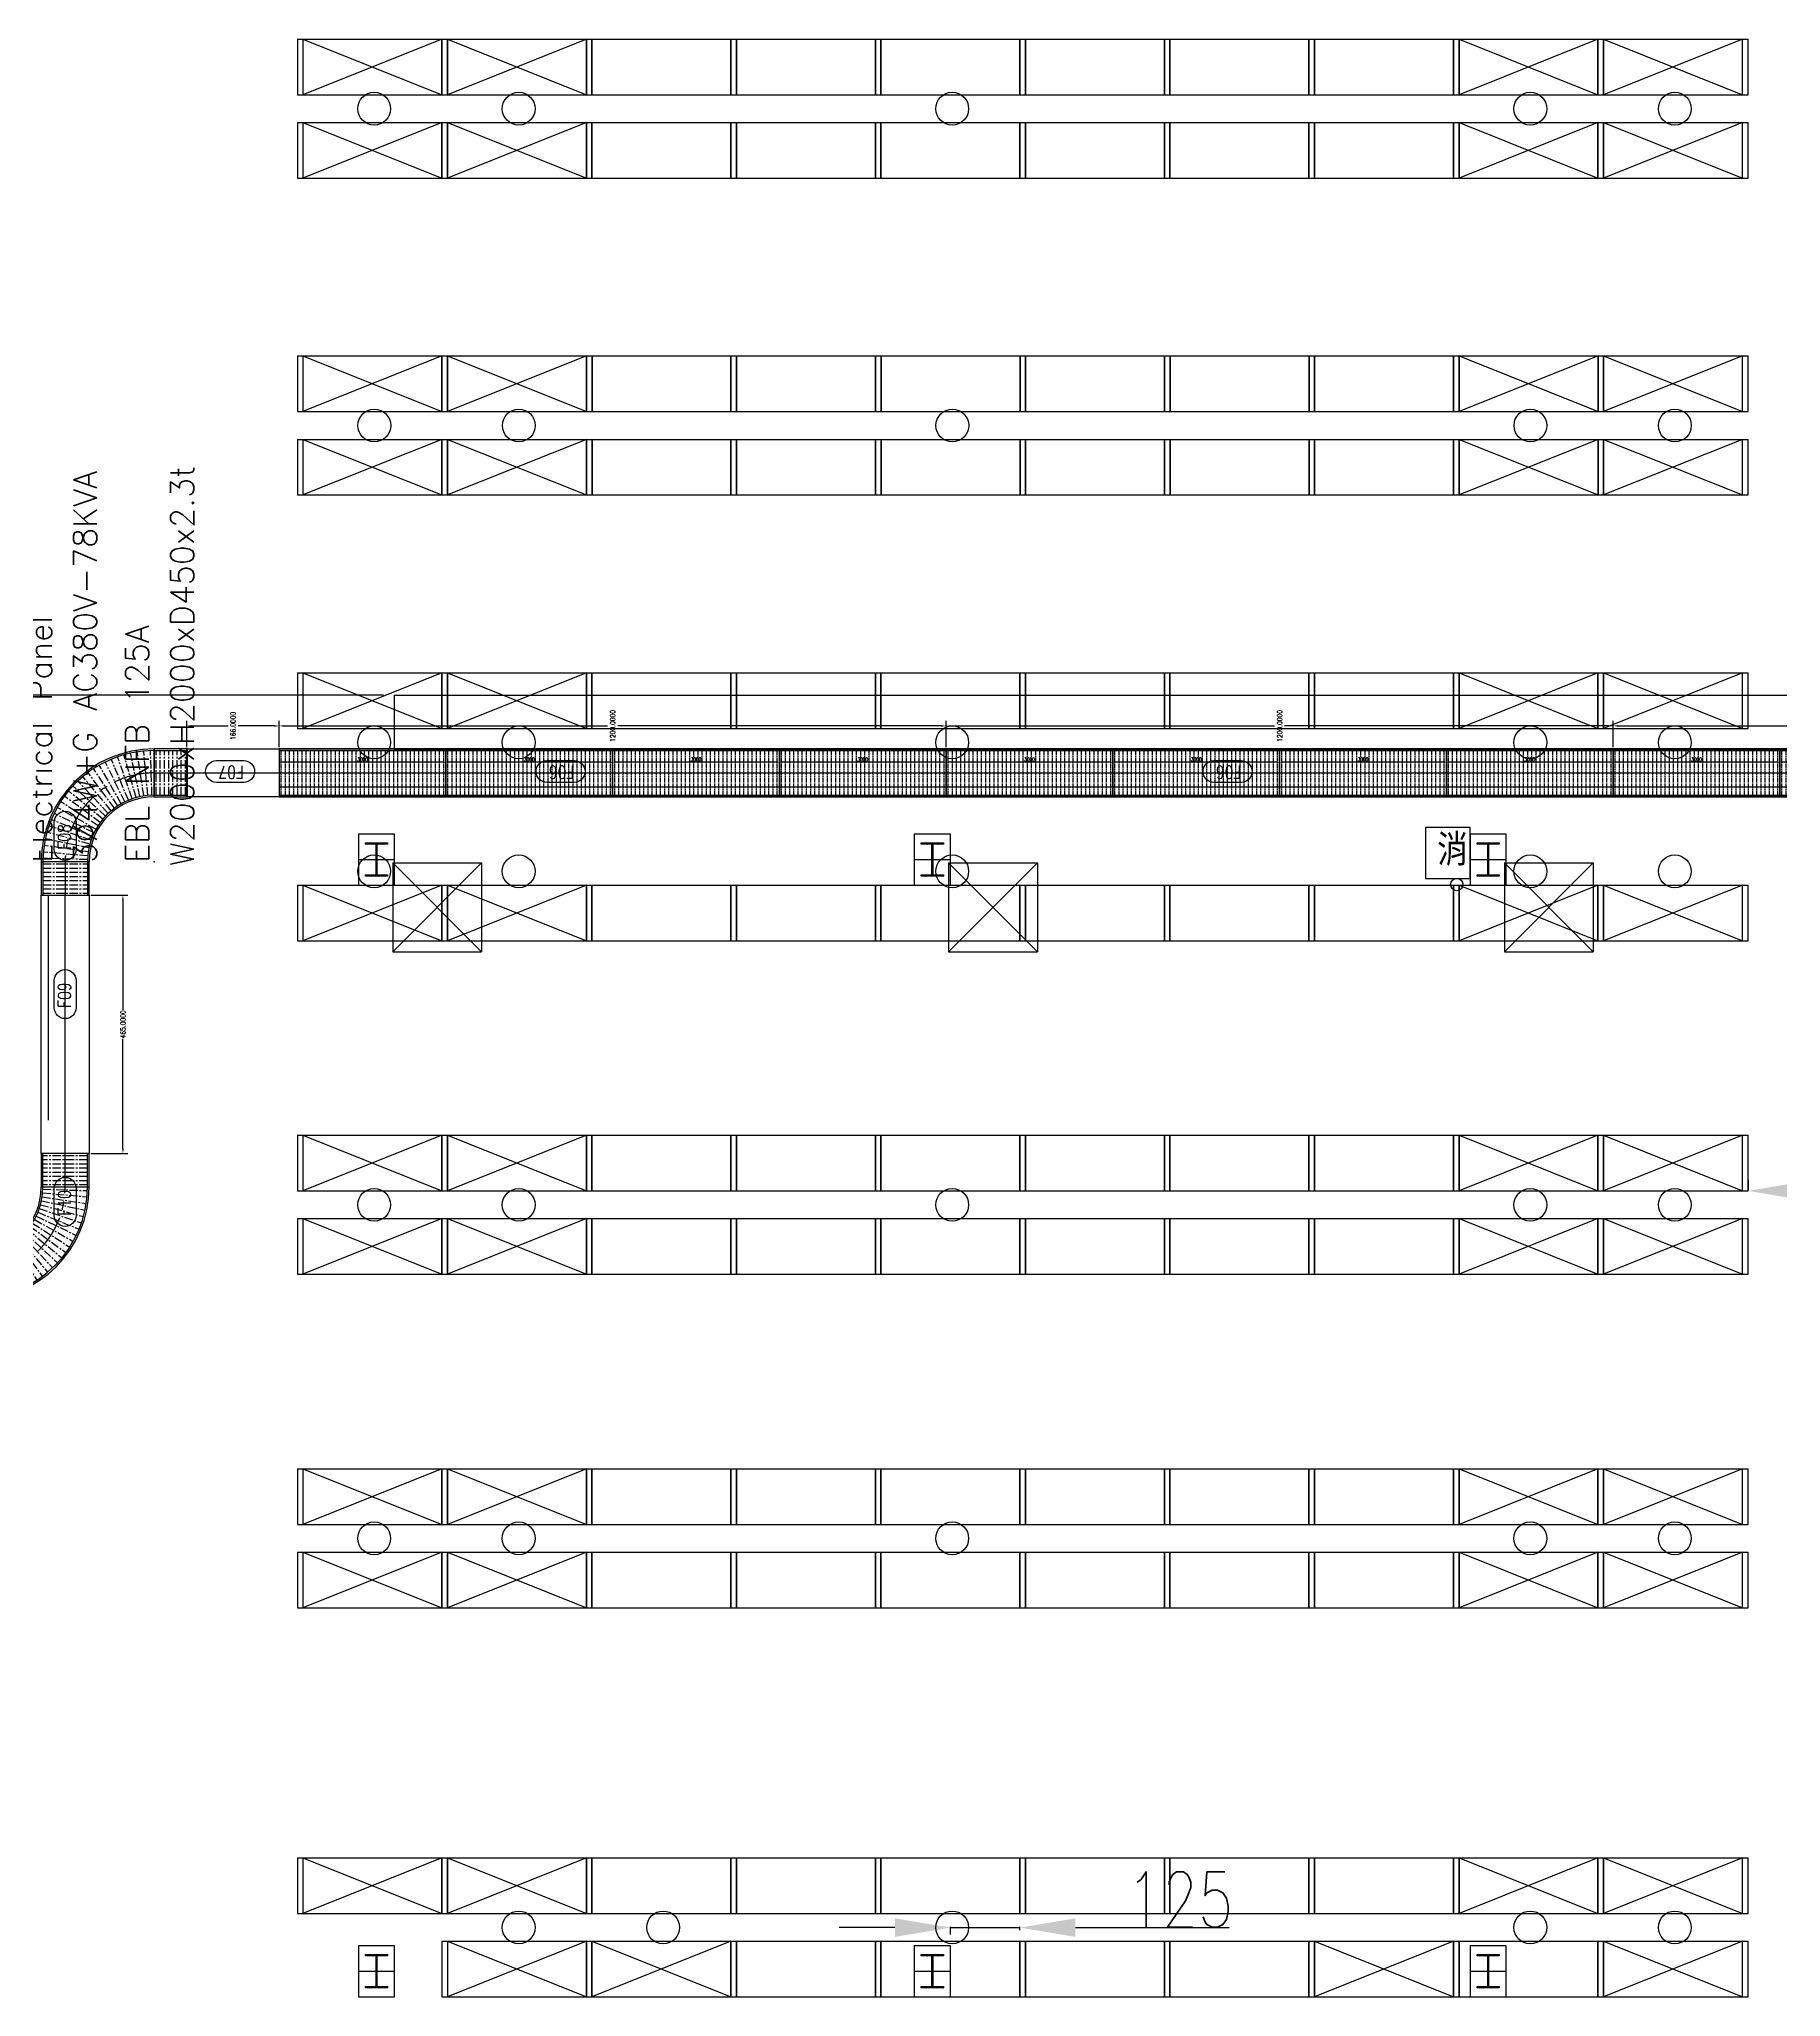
# Model space of a CAD drawing. Extents: x -40736 to 367926, y -65544 to 37405.
# Drawn here: x 348784 to 351918, y -45722 to -42200 of the extents above; entities that cross this region are included whole.
import ezdxf
from ezdxf.enums import TextEntityAlignment as Align

# ---------------------------------------------------------------- set-up
doc = ezdxf.new("R2010")
doc.units = 0
doc.header["$LTSCALE"] = 600
doc.header["$MEASUREMENT"] = 0
doc.linetypes.add('CENTER', pattern=[2, 1.25, -0.25, 0.25, -0.25])
doc.layers.get('0').update_dxf_attribs({"linetype": 'CONTINUOUS'})
doc.layers.get('DEFPOINTS').update_dxf_attribs({"linetype": 'CONTINUOUS'})
for name, color, linetype in [('0-CV-DIM', 3, 'CONTINUOUS'), ('0-DC_Line', 142, 'CONTINUOUS'), ('0-機台細部', 7, 'CONTINUOUS'), ('0-機號', 4, 'CONTINUOUS'), ('0-滾筒細部', 3, 'CONTINUOUS'), ('0-電控', 4, 'CONTINUOUS'), ('1', 1, 'CONTINUOUS'), ('C6', 6, 'CONTINUOUS'), ('F5', 3, 'CONTINUOUS'), ('底圖', 253, 'CONTINUOUS'), ('消防箱', 121, 'CONTINUOUS'), ('線槽', 6, 'CONTINUOUS'), ('重型货架', 5, 'CONTINUOUS')]:
    doc.layers.add(name, color=color, linetype=linetype)
doc.styles.add('asd', font='KAIU.TTF', dxfattribs={"width": 0.8})
doc.styles.add('CHINESET', font='ISOCP.SHX', dxfattribs={"width": 0.7, "bigfont": 'CHINESET.SHX'})
doc.styles.get("Standard").update_dxf_attribs({"font": 'txt.shx', "width": 0.75, "bigfont": 'chineset.shx'})
doc.dimstyles.new('a', dxfattribs={"dimtxt": 100, "dimasz": 100, "dimexe": 1.25, "dimexo": 20, "dimtad": 1, "dimdec": 0, "dimdsep": 46, "dimtxsty": 'Standard', "dimcen": 2.5, "dimclrd": 3, "dimclre": 3, "dimclrt": 1, "dimadec": 0, "dimazin": 0, "dimtfac": 1, "dimtdec": 0, "dimtmove": 0, "dimatfit": 3, "dimfxl": 0, "dimarcsym": 0})
doc.dimstyles.get("Standard").update_dxf_attribs({"dimtxt": 0.18, "dimasz": 0.18, "dimexe": 0.18, "dimexo": 0.0625, "dimgap": 0.09, "dimtad": 0, "dimtih": 1, "dimtoh": 1, "dimdec": 4, "dimzin": 0, "dimdsep": 46, "dimtxsty": 'Standard', "dimcen": 0.09, "dimadec": 0, "dimazin": 0, "dimtfac": 1, "dimtdec": 4, "dimtofl": 0, "dimtmove": 0, "dimatfit": 3, "dimfxl": 0, "dimtolj": 1, "dimtzin": 0, "dimarcsym": 0})

# ---------------------------------------------------------------- blocks, each defined once
blk = doc.blocks.new('*D489')
at = {"layer": '0-CV-DIM', "color": 0, "lineweight": -2}
for p, q in [((7447.1, 10954.1), (7447.1, 11001.5)), ((7456.1, 10992.5), (8038.1, 10992.5)), ((8638.1, 10992.5), (8056.1, 10992.5)), ((8647.1, 10954.1), (8647.1, 11001.5))]:
    blk.add_line(p, q, dxfattribs=at)
at = {"layer": '0-CV-DIM', "color": 0}
for points in [[(7456.1, 10991), (7456.1, 10994), (7447.1, 10992.5)], [(8638.1, 10991), (8638.1, 10994), (8647.1, 10992.5)]]:
    blk.add_solid(points, dxfattribs=at)
at = {"layer": 'DEFPOINTS', "color": 0}
for p in [(7447.1, 10992.5), (7447.1, 10951), (8647.1, 10951)]:
    blk.add_point(p, dxfattribs=at)
at = {"layer": '0-CV-DIM', "color": 0, "insert": (8047.1, 10992.5), "char_height": 9, "attachment_point": 5, "rotation": 90}
blk.add_mtext('\\A1;1200.0000', dxfattribs=at)
blk = doc.blocks.new('*D490')
at = {"layer": '0-CV-DIM', "color": 0, "lineweight": -2}
for p, q in [((6247.1, 10954.1), (6247.1, 11001.5)), ((6256.1, 10992.5), (6838.1, 10992.5)), ((7438.1, 10992.5), (6856.1, 10992.5)), ((7447.1, 10954.1), (7447.1, 11001.5))]:
    blk.add_line(p, q, dxfattribs=at)
at = {"layer": '0-CV-DIM', "color": 0}
for points in [[(6256.1, 10991), (6256.1, 10994), (6247.1, 10992.5)], [(7438.1, 10991), (7438.1, 10994), (7447.1, 10992.5)]]:
    blk.add_solid(points, dxfattribs=at)
at = {"layer": 'DEFPOINTS', "color": 0}
for p in [(6247.1, 10992.5), (6247.1, 10951), (7447.1, 10951)]:
    blk.add_point(p, dxfattribs=at)
at = {"layer": '0-CV-DIM', "color": 0, "insert": (6847.1, 10992.5), "char_height": 9, "attachment_point": 5, "rotation": 90}
blk.add_mtext('\\A1;1200.0000', dxfattribs=at)
blk = doc.blocks.new('*D491')
at = {"layer": '0-CV-DIM', "color": 0, "lineweight": -2}
for p, q in [((5047.1, 10954.1), (5047.1, 11001.5)), ((5056.1, 10992.5), (5638.1, 10992.5)), ((6238.1, 10992.5), (5656.1, 10992.5)), ((6247.1, 10954.1), (6247.1, 11001.5))]:
    blk.add_line(p, q, dxfattribs=at)
at = {"layer": '0-CV-DIM', "color": 0}
for points in [[(5056.1, 10991), (5056.1, 10994), (5047.1, 10992.5)], [(6238.1, 10991), (6238.1, 10994), (6247.1, 10992.5)]]:
    blk.add_solid(points, dxfattribs=at)
at = {"layer": 'DEFPOINTS', "color": 0}
for p in [(5047.1, 10992.5), (5047.1, 10951), (6247.1, 10951)]:
    blk.add_point(p, dxfattribs=at)
at = {"layer": '0-CV-DIM', "color": 0, "insert": (5647.1, 10992.5), "char_height": 9, "attachment_point": 5, "rotation": 90}
blk.add_mtext('\\A1;1200.0000', dxfattribs=at)
blk = doc.blocks.new('*D492')
at = {"layer": '0-CV-DIM', "color": 0, "lineweight": -2}
for p, q in [((4881.1, 10954.1), (4881.1, 11001.5)), ((4890.1, 10992.5), (4955.1, 10992.5)), ((5038.1, 10992.5), (4973.1, 10992.5)), ((5047.1, 10954.1), (5047.1, 11001.5))]:
    blk.add_line(p, q, dxfattribs=at)
at = {"layer": '0-CV-DIM', "color": 0}
for points in [[(4890.1, 10991), (4890.1, 10994), (4881.1, 10992.5)], [(5038.1, 10991), (5038.1, 10994), (5047.1, 10992.5)]]:
    blk.add_solid(points, dxfattribs=at)
at = {"layer": 'DEFPOINTS', "color": 0}
for p in [(5047.1, 10992.5), (4881.1, 10951), (5047.1, 10951)]:
    blk.add_point(p, dxfattribs=at)
at = {"layer": '0-CV-DIM', "color": 0, "insert": (4964.1, 10992.5), "char_height": 9, "attachment_point": 5, "rotation": 90}
blk.add_mtext('\\A1;166.0000', dxfattribs=at)
blk = doc.blocks.new('*D493')
at = {"layer": '0-CV-DIM', "color": 0, "lineweight": -2}
for p, q in [((4708.2, 10688), (4775, 10688)), ((4766, 10679), (4766, 10481.4)), ((4766, 10232), (4766, 10429.6)), ((4708.2, 10223), (4775, 10223))]:
    blk.add_line(p, q, dxfattribs=at)
at = {"layer": '0-CV-DIM', "color": 0}
for points in [[(4764.5, 10679), (4767.5, 10679), (4766, 10688)], [(4764.5, 10232), (4767.5, 10232), (4766, 10223)]]:
    blk.add_solid(points, dxfattribs=at)
at = {"layer": 'DEFPOINTS', "color": 0}
for p in [(4705.1, 10688), (4705.1, 10223), (4766, 10223)]:
    blk.add_point(p, dxfattribs=at)
at = {"layer": '0-CV-DIM', "color": 0, "insert": (4766, 10455.5), "char_height": 9, "attachment_point": 5, "rotation": 90}
blk.add_mtext('\\A1;465.0000', dxfattribs=at)
blk = doc.blocks.new('CURVE_90')
for p, q in [((1600, 1170), (1600, 2030)), ((1600, 2000), (2200, 2000)), ((1600, 1200), (2200, 1200)), ((430, 0), (-430, 0)), ((-400, 0), (-400, -600)), ((400, 0), (400, -600))]:
    blk.add_line(p, q)
at = {"color": 1}
for p, q in [((1600, 1600), (2200, 1600)), ((0, 0), (0, -600))]:
    blk.add_line(p, q, dxfattribs=at)
for points in [[(1600, 1170), (2200, 1170), (2200, 2030), (1600, 2030)], [(-430, 0), (-430, -600), (430, -600), (430, 0)]]:
    blk.add_lwpolyline(points, close=True)
for radius in [2030, 2000, 1200, 1170]:
    blk.add_arc((1600, 0), radius, 90, 180)
at = {"color": 1, "linetype": 'CENTER'}
blk.add_arc((1600, 0), 1600, 90, 180, dxfattribs=at)
blk.add_point((1600, 0))
at = {"layer": '0-滾筒細部', "color": 1, "linetype": 'CENTER', "ltscale": 0.2}
for p, q in [((1072, 1078), (720, 1796)), ((1138, 1107), (830, 1846)), ((1206, 1133), (943, 1889)), ((1275, 1155), (1058, 1925)), ((1345, 1173), (1175, 1954)), ((1416, 1186), (1294, 1976)), ((1488, 1195), (1414, 1991)), ((1561, 1199), (1535, 1999)), ((1638, 1200), (1638, 2000)), ((1712, 1200), (1712, 2000)), ((1788, 1200), (1788, 2000)), ((1862, 1200), (1862, 2000)), ((1938, 1200), (1938, 2000)), ((2012, 1200), (2012, 2000)), ((2088, 1200), (2088, 2000)), ((2162, 1200), (2162, 2000)), ((775, 872), (225, 1453)), ((829, 920), (316, 1533)), ((886, 965), (411, 1608)), ((946, 1006), (510, 1677)), ((1008, 1044), (613, 1740)), ((591, 649), (-82, 1082)), ((632, 709), (-14, 1181)), ((676, 766), (60, 1277)), ((724, 820), (140, 1367)), ((490, 456), (-250, 761)), ((520, 523), (-200, 871)), ((553, 587), (-144, 978)), ((426, 249), (-357, 415)), ((443, 319), (-328, 532)), ((465, 389), (-292, 648)), ((401, 39), (-399, 65)), ((405, 106), (-392, 176)), ((413, 178), (-378, 296)), ((-400, -38), (400, -38)), ((-400, -112), (400, -112)), ((-400, -188), (400, -188)), ((-400, -262), (400, -262)), ((-400, -338), (400, -338)), ((-400, -413), (400, -413)), ((-400, -488), (400, -488)), ((-400, -563), (400, -563))]:
    blk.add_line(p, q, dxfattribs=at)
blk = doc.blocks.new('*D92')
at = {"layer": '0-滾筒細部', "color": 0, "lineweight": -2}
for p, q in [((0, 840), (0, 600)), ((3000, 840), (3000, 600)), ((2970, 620), (30, 620))]:
    blk.add_line(p, q, dxfattribs=at)
at = {"layer": '0-滾筒細部', "color": 0}
for points in [[(30, 625), (30, 615), (0, 620)], [(2970, 625), (2970, 615), (3000, 620)]]:
    blk.add_solid(points, dxfattribs=at)
at = {"layer": 'DEFPOINTS', "color": 0}
for p in [(0, 860), (3000, 860), (0, 620)]:
    blk.add_point(p, dxfattribs=at)
at = {"layer": '0-滾筒細部', "color": 0, "insert": (1500, 672), "char_height": 64, "attachment_point": 5}
blk.add_mtext('\\A1;3000', dxfattribs=at)
blk = doc.blocks.new('roller_FF_800')
at = {"color": 1, "linetype": 'CENTER', "ltscale": 0.1}
blk.add_line((0, -400), (0, 400), dxfattribs=at)
blk = doc.blocks.new('*D409')
at = {"layer": '0-CV-DIM', "color": 0, "lineweight": -2}
for p, q in [((2000, 1040), (2000, 939)), ((2015, 949), (2385, 949)), ((2400, 1040), (2400, 939))]:
    blk.add_line(p, q, dxfattribs=at)
at = {"layer": '0-CV-DIM', "color": 0}
for points in [[(2015, 952), (2015, 947), (2000, 949)], [(2385, 952), (2385, 947), (2400, 949)]]:
    blk.add_solid(points, dxfattribs=at)
at = {"layer": 'DEFPOINTS', "color": 0}
for p in [(2000, 1050), (2400, 1050), (2400, 949)]:
    blk.add_point(p, dxfattribs=at)
at = {"layer": '0-CV-DIM', "color": 0, "insert": (2200, 975), "char_height": 32, "attachment_point": 5}
blk.add_mtext('\\A1;400', dxfattribs=at)
blk = doc.blocks.new('*D410')
at = {"layer": '0-CV-DIM', "color": 0, "lineweight": -2}
for p, q in [((2400, 1040), (2400, 939)), ((2415, 949), (2985, 949)), ((3000, 1040), (3000, 939))]:
    blk.add_line(p, q, dxfattribs=at)
at = {"layer": '0-CV-DIM', "color": 0}
for points in [[(2415, 952), (2415, 947), (2400, 949)], [(2985, 952), (2985, 947), (3000, 949)]]:
    blk.add_solid(points, dxfattribs=at)
at = {"layer": 'DEFPOINTS', "color": 0}
for p in [(2400, 1050), (3000, 1050), (3000, 949)]:
    blk.add_point(p, dxfattribs=at)
at = {"layer": '0-CV-DIM', "color": 0, "insert": (2700, 975), "char_height": 32, "attachment_point": 5}
blk.add_mtext('\\A1;600', dxfattribs=at)
blk = doc.blocks.new('C01')
blk.add_circle((0, 0), 0.5)
at = {"layer": '1', "ltscale": 0.5}
for p, q in [((0.6, 0), (-0.6, 0)), ((0, 0.6), (0, -0.6))]:
    blk.add_line(p, q, dxfattribs=at)
blk = doc.blocks.new('*D411')
at = {"layer": '0-CV-DIM', "color": 0, "lineweight": -2}
for p, q in [((-200, 1040), (-200, 939)), ((-185, 949), (-15, 949)), ((0, 1040), (0, 939))]:
    blk.add_line(p, q, dxfattribs=at)
at = {"layer": '0-CV-DIM', "color": 0}
for points in [[(-185, 952), (-185, 947), (-200, 949)], [(-15, 952), (-15, 947), (0, 949)]]:
    blk.add_solid(points, dxfattribs=at)
at = {"layer": 'DEFPOINTS', "color": 0}
for p in [(-200, 1050), (0, 1050), (0, 949)]:
    blk.add_point(p, dxfattribs=at)
at = {"layer": '0-CV-DIM', "color": 0, "insert": (-100, 975), "char_height": 32, "attachment_point": 5}
blk.add_mtext('\\A1;200', dxfattribs=at)
blk = doc.blocks.new('A$C280033E6')
at = {"layer": '重型货架', "linetype": 'Continuous'}
for p, q in [((-1, 100), (269, 100)), ((-1, 100), (-1, 0)), ((9, 100), (9, 0)), ((259, 0), (259, 100)), ((269, 0), (269, 100)), ((-1, 0), (269, 0))]:
    blk.add_line(p, q, dxfattribs=at)
blk = doc.blocks.new('*X413')
at = {"layer": 'C6', "color": 0}
for p, q in [((11763.7, 29453.8), (11764.5, 29454.6)), ((11763.7, 29452.9), (11765.3, 29454.6)), ((11764.6, 29452.1), (11767.1, 29454.6)), ((11765.5, 29452.1), (11768, 29454.6)), ((11767.3, 29452.1), (11769.8, 29454.6)), ((11768.1, 29452.1), (11770.6, 29454.6)), ((11769.9, 29452.1), (11772.4, 29454.6)), ((11770.8, 29452.1), (11773.3, 29454.6)), ((11772.6, 29452.1), (11775.1, 29454.6)), ((11773.4, 29452.1), (11775.9, 29454.6)), ((11775.2, 29452.1), (11777.7, 29454.6)), ((11776.1, 29452.1), (11778.6, 29454.6)), ((11777.9, 29452.1), (11780.4, 29454.6)), ((11778.7, 29452.1), (11781.2, 29454.6)), ((11780.5, 29452.1), (11783, 29454.6)), ((11781.4, 29452.1), (11783.9, 29454.6)), ((11782.9, 29451.8), (11785.7, 29454.6)), ((11782.9, 29450.9), (11786.5, 29454.6)), ((11782.9, 29449.1), (11784.5, 29450.7)), ((11782.9, 29448.2), (11784.5, 29449.8)), ((11782.9, 29446.5), (11784.5, 29448.1)), ((11782.9, 29445.6), (11784.5, 29447.2)), ((11782.9, 29443.8), (11784.5, 29445.4)), ((11782.9, 29442.9), (11784.5, 29444.5)), ((11785.8, 29452.1), (11788.3, 29454.6)), ((11786.7, 29452.1), (11789.2, 29454.6)), ((11788.5, 29452.1), (11791, 29454.6)), ((11789.4, 29452.1), (11791.9, 29454.6)), ((11791.1, 29452.1), (11793.6, 29454.6)), ((11792, 29452.1), (11794.5, 29454.6)), ((11793.8, 29452.1), (11796.3, 29454.6)), ((11794.7, 29452.1), (11797.2, 29454.6)), ((11796.4, 29452.1), (11798.9, 29454.6)), ((11797.3, 29452.1), (11799.8, 29454.6)), ((11799.1, 29452.1), (11801.6, 29454.6)), ((11800, 29452.1), (11802.5, 29454.6)), ((11801.7, 29452.1), (11803.7, 29454)), ((11802.6, 29452.1), (11803.7, 29453.1)), ((11782.9, 29441.2), (11784.5, 29442.8)), ((11782.9, 29440.3), (11784.5, 29441.9)), ((11782.9, 29438.5), (11784.5, 29440.1)), ((11782.9, 29437.6), (11784.5, 29439.2)), ((11782.9, 29435.9), (11784.5, 29437.5)), ((11782.9, 29435), (11784.5, 29436.6)), ((11782.9, 29433.2), (11784.5, 29434.8)), ((11782.9, 29432.3), (11784.5, 29433.9)), ((11782.9, 29430.6), (11784.5, 29432.2)), ((11782.9, 29429.7), (11784.5, 29431.3)), ((11782.9, 29427.9), (11784.5, 29429.5)), ((11782.9, 29427), (11784.5, 29428.6)), ((11782.9, 29425.3), (11784.5, 29426.9)), ((11782.9, 29424.4), (11784.5, 29426)), ((11782.9, 29422.6), (11784.5, 29424.2)), ((11782.9, 29421.7), (11784.5, 29423.3)), ((11782.9, 29420), (11784.5, 29421.6)), ((11782.9, 29419.1), (11784.5, 29420.7)), ((11782.9, 29417.3), (11784.5, 29418.9)), ((11782.9, 29416.4), (11784.5, 29418)), ((11782.9, 29414.6), (11784.5, 29416.2)), ((11782.9, 29413.8), (11784.5, 29415.4)), ((11782.9, 29412), (11784.5, 29413.6)), ((11782.9, 29411.1), (11784.5, 29412.7)), ((11782.9, 29409.3), (11784.5, 29410.9)), ((11782.9, 29408.5), (11784.5, 29410.1)), ((11763.7, 29395.4), (11765.3, 29397.1)), ((11763.7, 29394.6), (11766.2, 29397.1)), ((11765.4, 29394.6), (11767.9, 29397.1)), ((11766.3, 29394.6), (11768.8, 29397.1)), ((11768.1, 29394.6), (11770.6, 29397.1)), ((11769, 29394.6), (11771.5, 29397.1)), ((11770.7, 29394.6), (11773.2, 29397.1)), ((11771.6, 29394.6), (11774.1, 29397.1)), ((11773.4, 29394.6), (11775.9, 29397.1)), ((11774.3, 29394.6), (11776.8, 29397.1)), ((11776, 29394.6), (11778.5, 29397.1)), ((11776.9, 29394.6), (11779.4, 29397.1)), ((11778.7, 29394.6), (11781.2, 29397.1)), ((11779.6, 29394.6), (11782.1, 29397.1)), ((11781.3, 29394.6), (11784.5, 29397.7)), ((11782.2, 29394.6), (11784.7, 29397.1)), ((11782.9, 29406.7), (11784.5, 29408.3)), ((11782.9, 29405.8), (11784.5, 29407.4)), ((11782.9, 29404), (11784.5, 29405.6)), ((11782.9, 29403.2), (11784.5, 29404.8)), ((11782.9, 29401.4), (11784.5, 29403)), ((11782.9, 29400.5), (11784.5, 29402.1)), ((11782.9, 29398.7), (11784.5, 29400.3)), ((11782.9, 29397.9), (11784.5, 29399.5)), ((11784, 29394.6), (11786.5, 29397.1)), ((11784.9, 29394.6), (11787.4, 29397.1)), ((11786.7, 29394.6), (11789.2, 29397.1)), ((11787.5, 29394.6), (11790, 29397.1)), ((11789.3, 29394.6), (11791.8, 29397.1)), ((11790.2, 29394.6), (11792.7, 29397.1)), ((11792, 29394.6), (11794.5, 29397.1)), ((11792.8, 29394.6), (11795.3, 29397.1)), ((11794.6, 29394.6), (11797.1, 29397.1)), ((11795.5, 29394.6), (11798, 29397.1)), ((11797.3, 29394.6), (11799.8, 29397.1)), ((11798.1, 29394.6), (11800.6, 29397.1)), ((11799.9, 29394.6), (11802.4, 29397.1)), ((11800.8, 29394.6), (11803.3, 29397.1)), ((11802.6, 29394.6), (11803.7, 29395.7)), ((11803.4, 29394.6), (11803.7, 29394.8))]:
    blk.add_line(p, q, dxfattribs=at)
blk = doc.blocks.new('*U537')
at = {"color": 1, "linetype": 'Continuous'}
blk.add_line((-32.5, 0), (32.5, 0), dxfattribs=at)
at = {"color": 1}
blk.add_lwpolyline([(-32.5, -46), (32.5, -46), (32.5, 46), (-32.5, 46)], close=True, dxfattribs=at)
blk.add_lwpolyline([(-20, 30), (20, 30), (20, 27.5), (0.8, 27.5), (0.8, -27.5), (20, -27.5), (20, -30), (-20, -30), (-20, -27.5), (-0.8, -27.5), (-0.8, 27.5), (-20, 27.5), (-20, 30)], dxfattribs=at)
blk.add_blockref('*X413', (-11783.7, -29424.6), dxfattribs=at)
blk = doc.blocks.new('*U538')
at = {"color": 0, "linetype": 'ByBlock', "lineweight": -2}
for p in [(0, -4000), (0, -6000)]:
    blk.add_blockref('*U537', p, dxfattribs=at)
blk = doc.blocks.new('*U531')
at = {"color": 0}
blk.add_blockref('*U538', (0, 5000), dxfattribs=at)
blk = doc.blocks.new('*U532')
at = {"layer": '1', "color": 0, "linetype": 'ByBlock', "lineweight": -2}
for p in [(1000, 0), (2000, 0), (3000, 0)]:
    blk.add_blockref('*U531', p, dxfattribs=at)
blk = doc.blocks.new('A$C40B60668')
at = {"layer": '消防箱'}
for p, q in [((0, 92), (0, 0)), ((80, 92), (0, 92)), ((80, 0), (80, 92)), ((80, 0), (80, 92)), ((0, 0), (80, 0))]:
    blk.add_line(p, q, dxfattribs=at)
at = {"layer": '消防箱', "insert": (20.9, 78.4), "char_height": 50, "attachment_point": 1, "style": 'asd'}
blk.add_mtext_dynamic_manual_height_columns('消', width=33.596, gutter_width=500, heights=[0], dxfattribs=at)
blk = doc.blocks.new('*D614')
at = {"color": 3, "lineweight": -2}
for p, q in [((349403.8, -43379.8), (348213, -43379.8)), ((348214.3, -43479.8), (348214.3, -43529.8)), ((348338.8, -43629.8), (348213, -43629.8))]:
    blk.add_line(p, q, dxfattribs=at)
at = {"color": 3}
for points in [[(348197.6, -43479.8), (348230.9, -43479.8), (348214.3, -43379.8)], [(348197.6, -43529.8), (348230.9, -43529.8), (348214.3, -43629.8)]]:
    blk.add_solid(points, dxfattribs=at)
at = {"layer": 'DEFPOINTS', "color": 0}
for p in [(349423.8, -43379.8), (348214.3, -43629.8), (348358.8, -43629.8)]:
    blk.add_point(p, dxfattribs=at)
at = {"color": 1, "insert": (348163.6, -43504.8), "char_height": 100, "attachment_point": 5, "rotation": 90}
blk.add_mtext('250', dxfattribs=at)
blk = doc.blocks.new('A$C5BA835FB')
at = {"layer": '重型货架', "color": 2, "linetype": 'Continuous'}
for p, q in [((0, 100), (270, 100)), ((0, 100), (0, 0)), ((10, 100), (10, 0)), ((260, 0), (260, 100)), ((270, 0), (270, 100)), ((0, 0), (270, 0))]:
    blk.add_line(p, q, dxfattribs=at)
blk = doc.blocks.new('*D638')
at = {"color": 3, "lineweight": -2}
for p, q in [((350323.8, -45597.3), (350223.8, -45597.3)), ((350423.8, -45609.8), (350423.8, -45596.1)), ((350423.8, -45597.3), (350548.8, -45597.3)), ((350548.8, -45601.8), (350548.8, -45596.1)), ((350648.8, -45597.3), (350925, -45597.3))]:
    blk.add_line(p, q, dxfattribs=at)
at = {"color": 3}
for points in [[(350323.8, -45580.6), (350323.8, -45614), (350423.8, -45597.3)], [(350648.8, -45580.6), (350648.8, -45614), (350548.8, -45597.3)]]:
    blk.add_solid(points, dxfattribs=at)
at = {"layer": 'DEFPOINTS', "color": 0}
for p in [(350548.8, -45597.3), (350423.8, -45629.8), (350548.8, -45621.8)]:
    blk.add_point(p, dxfattribs=at)
at = {"color": 1, "insert": (350836.9, -45546.7), "char_height": 100, "attachment_point": 5}
blk.add_mtext('125', dxfattribs=at)
blk = doc.blocks.new('*D720')
at = {"color": 3, "lineweight": -2}
for p, q in [((351858.8, -44251.8), (351858.8, -44270.5)), ((352273.8, -44251.8), (352273.8, -44270.5)), ((351958.8, -44271.8), (352173.8, -44271.8))]:
    blk.add_line(p, q, dxfattribs=at)
at = {"color": 3}
for points in [[(351958.8, -44255.1), (351958.8, -44288.5), (351858.8, -44271.8)], [(352173.8, -44255.1), (352173.8, -44288.5), (352273.8, -44271.8)]]:
    blk.add_solid(points, dxfattribs=at)
at = {"layer": 'DEFPOINTS', "color": 0}
for p in [(351858.8, -44271.8), (352273.8, -44271.8), (352273.8, -44271.8)]:
    blk.add_point(p, dxfattribs=at)
at = {"color": 1, "insert": (352066.3, -44221.2), "char_height": 100, "attachment_point": 5}
blk.add_mtext('415', dxfattribs=at)
blk = doc.blocks.new('A$C3BB94408')
for p, q in [((0.00007, 830.00009), (3000.00007, 830.00009)), ((0.00007, 30.00009), (3000.00007, 30.00009))]:
    blk.add_line(p, q)
at = {"color": 1, "linetype": 'CENTER'}
blk.add_line((0.00007, 430.00009), (3000.00007, 430.00009), dxfattribs=at)
blk.add_lwpolyline([(0.00007, 0.00009), (3000.00007, 0.00009), (3000.00007, 860.00009), (0.00007, 860.00009)], close=True)
at = {"layer": '0-滾筒細部'}
for p in [(37.50007, 430.00009), (112.50007, 430.00009), (187.50007, 430.00009), (262.50007, 430.00009), (337.50007, 430.00009), (412.50007, 430.00009), (487.50007, 430.00009), (562.50007, 430.00009), (637.50007, 430.00009), (712.50007, 430.00009), (787.50007, 430.00009), (862.50007, 430.00009), (937.50007, 430.00009), (1012.50007, 430.00009), (1087.50007, 430.00009), (1162.50007, 430.00009), (1237.50007, 430.00009), (1312.50007, 430.00009), (1387.50007, 430.00009), (1462.50007, 430.00009), (1537.50007, 430.00009), (1612.50007, 430.00009), (1687.50007, 430.00009), (1762.50007, 430.00009), (1837.50007, 430.00009), (1912.50007, 430.00009), (1987.50007, 430.00009), (2062.50007, 430.00009), (2137.50007, 430.00009), (2212.50007, 430.00009), (2287.50007, 430.00009), (2362.50007, 430.00009), (2437.50007, 430.00009), (2512.50007, 430.00009), (2587.50007, 430.00009), (2662.50007, 430.00009), (2737.50007, 430.00009), (2812.50007, 430.00009), (2887.50007, 430.00009), (2962.50007, 430.00009)]:
    blk.add_blockref('roller_FF_800', p, dxfattribs=at)
dim = blk.add_linear_dim(base=(0.00007, 620.00009), p1=(3000.00007, 860.00009), p2=(0.00007, 860.00009), dimstyle='Standard', override={"dimscale": 20}, dxfattribs=at)
dim.commit()
dim.dimension.update_dxf_attribs({"geometry": '*D92', "text_midpoint": (1500.00007, 672.00009)})
blk = doc.blocks.new('A$C1C6605B1')
blk.add_lwpolyline([(15847.07952, 10882.5), (5047.07952, 10882.5)])
at = {"layer": '0-DC_Line'}
for p, q in [((4881.07952, 10908), (15847.07952, 10908)), ((4662.07952, 10222.99999), (4662.07952, 10688))]:
    blk.add_line(p, q, dxfattribs=at)
for points in [[(15847.07952, 10951), (15847.07952, 10865), (4881.07952, 10865), (4881.07952, 10951)], [(4619.07952, 10222.99999), (4619.07952, 10688), (4705.07952, 10688), (4705.07952, 10222.99999)]]:
    blk.add_lwpolyline(points, close=True, dxfattribs=at)
at = {"layer": '0-機號', "color": 2}
for points in [[(4934.32629, 10930.12023), (4983.31561, 10930.12023, -1), (4983.31561, 10890.94965), (4934.32629, 10890.94965, -1)], [(5528.91357, 10930.12023), (5577.9029, 10930.12023, -1), (5577.9029, 10890.94965), (5528.91357, 10890.94965, -1)], [(6728.91357, 10930.12023), (6777.9029, 10930.12023, -1), (6777.9029, 10890.94965), (6728.91357, 10890.94965, -1)], [(4681.66481, 10819.2388), (4681.66481, 10770.24947, -1), (4642.49423, 10770.24947), (4642.49423, 10819.2388, -1)], [(4681.66481, 10534.48932), (4681.66481, 10485.49999, -1), (4642.49423, 10485.49999), (4642.49423, 10534.48932, -1)], [(4681.66481, 10160.68424), (4681.66481, 10111.69492, -1), (4642.49423, 10111.69492), (4642.49423, 10160.68424, -1)]]:
    blk.add_lwpolyline(points, format="xyb", close=True, dxfattribs=at)
at = {"layer": '0-機台細部', "xscale": 0.09999999997671694, "yscale": 0.09999999997671694, "zscale": 0.09999999997671694}
for name, p in [('CURVE_90', (4662.07952, 10748)), ('A$C3BB94408', (5047.07951, 10864.99999)), ('A$C3BB94408', (5347.07951, 10864.99999)), ('A$C3BB94408', (5647.07951, 10864.99998)), ('A$C3BB94408', (5947.07951, 10864.99998)), ('A$C3BB94408', (6247.07951, 10864.99998)), ('A$C3BB94408', (6547.07951, 10864.99998)), ('A$C3BB94408', (6847.07951, 10864.99998)), ('A$C3BB94408', (7147.07951, 10864.99998)), ('A$C3BB94408', (7447.07951, 10864.99998)), ('A$C3BB94408', (7747.07951, 10864.99998))]:
    blk.add_blockref(name, p, dxfattribs=at)
at = {"layer": '0-機台細部', "xscale": 0.09999999997671694, "yscale": 0.09999999997671694, "zscale": 0.09999999997671694, "rotation": 180}
blk.add_blockref('CURVE_90', (4662.07952, 10162.99999), dxfattribs=at)
at = {"layer": '0-機號', "color": 2, "width": 0.8}
for s, rotation, p in [('F07', 180, (4960.67959, 10909.16518)), ('F06', 180, (5555.26688, 10909.16518)), ('F06', 180, (6755.26688, 10909.16518)), ('F08', 90, (4660.70976, 10792.88549)), ('F09', 90, (4660.70976, 10508.13601)), ('F10', 90, (4660.70976, 10134.33094))]:
    blk.add_text(s, height=23.04, rotation=rotation, dxfattribs=at).set_placement(p, align=Align.MIDDLE)
at = {"layer": '0-CV-DIM'}
for base, p1, p2, angle, picture, middle in [((5047.07952, 10992.54359), (4881.07952, 10951), (5047.07952, 10951), 180, '*D492', (4964.07952, 10992.54359)), ((5047.07952, 10992.54359), (6247.07952, 10951), (5047.07952, 10951), 180, '*D491', (5647.07952, 10992.54359)), ((6247.07952, 10992.54359), (7447.07952, 10951), (6247.07952, 10951), 180, '*D490', (6847.07952, 10992.54359)), ((7447.07952, 10992.54359), (8647.07952, 10951), (7447.07952, 10951), 180, '*D489', (8047.07952, 10992.54359)), ((4765.97812, 10222.99999), (4705.07952, 10688), (4705.07952, 10222.99999), 90, '*D493', (4765.97812, 10455.49999))]:
    dim = blk.add_linear_dim(base=base, p1=p1, p2=p2, angle=angle, dimstyle='Standard', override={"dimscale": 50, "dimtfill": 1}, dxfattribs=at)
    dim.commit()
    dim.dimension.update_dxf_attribs({"geometry": picture, "text_midpoint": middle})
blk = doc.blocks.new('A$C224843E7')
h = blk.add_hatch(color=256)
h.paths.add_polyline_path([(2000.00001, 1000.00094), (2000.00001, 1450.00094), (0.00001, 1450.00094), (0.00001, 1000.00094)])
h.paths.add_polyline_path([(798.44832, 1085.37733), (1299.21768, 1085.37733), (1299.21768, 1380.1854), (798.44832, 1380.1854)], flags=24)
for p, q in [((0.00001, 1000.00094), (0.00001, 0.00094)), ((2000.00001, 1000.00094), (2000.00001, 0.00094))]:
    blk.add_line(p, q)
for points in [[(0.00001, 1450.00094), (0.00001, 1050.00094), (-199.99999, 1050.00094), (-199.99999, 1450.00094)], [(2000.00001, 1450.00094), (0.00001, 1450.00094), (0.00001, 1000.00094), (2000.00001, 1000.00094)], [(2000.00001, 1450.00094), (2000.00001, 1050.00094), (2400.00001, 1050.00094), (2400.00001, 1450.00094)]]:
    blk.add_lwpolyline(points, close=True)
for centre, start, end in [((0.00001, 1000.00094), 270, 0), ((2000.00001, 1000.00094), 180, 270)]:
    blk.add_arc(centre, 1000, start, end)
at = {"layer": '0-CV-DIM'}
blk.add_line((2999.99959, 1049.79778), (2999.99959, 1449.79778), dxfattribs=at)
at = {"xscale": 16, "yscale": 16, "zscale": 16, "rotation": 270}
blk.add_blockref('C01', (2100.00001, 1350.00094), dxfattribs=at)
at = {"style": 'CHINESET', "width": 0.7}
for s, p in [('2點組合', (-735.36763, 1189.86157)), ('電氣箱', (838.833, 1135.21739))]:
    blk.add_text(s, height=200, dxfattribs=at).set_placement(p)
blk.add_text('冷氣', height=200, rotation=270, dxfattribs=at).set_placement((2077.35852, 1399.47553))
at = {"color": 4}
for s, p in [('Electrical Panel', (-518.86623, -1312.10821)), ('3%%C4W+G AC380V-78KVA', (-518.86623, -2118.24579)), ('EBL NFB 125A ', (-518.86623, -3054.41719)), ('W2000xH2000xD450x2.3t', (-578.58175, -3866.59304))]:
    blk.add_text(s, height=420, dxfattribs=at).set_placement(p)
at = {"layer": '0-CV-DIM', "style": 'CHINESET', "width": 0.7}
blk.add_text('預留散熱空間', height=80, dxfattribs=at).set_placement((2550.64099, 1120.98996))
at = {"layer": '0-CV-DIM', "insert": (3326.98861, 1300.00094), "char_height": 160, "attachment_point": 1, "rotation": 270}
blk.add_mtext('\\A1;{\\fPMingLiU|b0|i0|c136|p18;排水口\\Ftxt,bigfont|c136;%%C16}', dxfattribs=at)
at = {"layer": '0-CV-DIM'}
for base, p1, p2, picture, middle in [((0.00001, 949.4751), (-199.99999, 1049.59463), (0.00001, 1049.59463), '*D411', (-99.99999, 975.4751)), ((2400.00001, 949.4751), (2000.00001, 1049.59463), (2400.00001, 1049.59463), '*D409', (2200.00001, 975.4751)), ((2999.99959, 949.4751), (2400.00001, 1049.59463), (2999.99959, 1050.00094), '*D410', (2699.9998, 975.4751))]:
    dim = blk.add_linear_dim(base=base, p1=p1, p2=p2, dimstyle='Standard', override={"dimscale": 10}, dxfattribs=at)
    dim.commit()
    dim.dimension.update_dxf_attribs({"geometry": picture, "text_midpoint": middle})
at = {"layer": '0-CV-DIM', "annotation_type": 0, "has_hookline": 1, "hookline_direction": 0, "text_width": 815.81395, "horizontal_direction": (0, -1, 0)}
blk.add_leader([(2108.00001, 1350.00094), (3246.98861, 1359.00094), (3246.98861, 1350.00094)], dimstyle='Standard', override={"dimscale": 50, "dimgap": 1, "dimtad": 0}, dxfattribs=at)

msp = doc.modelspace()

# ---------------------------------------------------------------- linework, layer by layer
for p, q in [((349258.78957, -42199.79645), (349508.78957, -42299.79645)), ((349508.78957, -42199.79645), (349258.78957, -42299.79645)), ((349518.78957, -42199.79645), (349768.78957, -42299.79645)), ((349768.78957, -42199.79645), (349518.78957, -42299.79645)), ((351338.78957, -42199.79645), (351588.78957, -42299.79645)), ((351588.78957, -42199.79645), (351338.78957, -42299.79645)), ((351598.78957, -42199.79645), (351848.78957, -42299.79645)), ((351848.78957, -42199.79645), (351598.78957, -42299.79645)), ((349258.78957, -42349.79645), (349508.78957, -42449.79645)), ((349508.78957, -42349.79645), (349258.78957, -42449.79645)), ((349518.78957, -42349.79645), (349768.78957, -42449.79645)), ((349768.78957, -42349.79645), (349518.78957, -42449.79645)), ((351338.78957, -42349.79645), (351588.78957, -42449.79645)), ((351588.78957, -42349.79645), (351338.78957, -42449.79645)), ((351598.78957, -42349.79645), (351848.78957, -42449.79645)), ((351848.78957, -42349.79645), (351598.78957, -42449.79645)), ((349258.96142, -42769.7958), (349508.96142, -42869.7958)), ((349508.96142, -42769.7958), (349258.96142, -42869.7958)), ((349518.96142, -42769.7958), (349768.96142, -42869.7958)), ((349768.96142, -42769.7958), (349518.96142, -42869.7958)), ((351338.96142, -42769.7958), (351588.96142, -42869.7958)), ((351588.96142, -42769.7958), (351338.96142, -42869.7958)), ((351598.96142, -42769.7958), (351848.96142, -42869.7958)), ((351848.96142, -42769.7958), (351598.96142, -42869.7958)), ((349258.96142, -42919.7958), (349508.96142, -43019.7958)), ((349508.96142, -42919.7958), (349258.96142, -43019.7958)), ((349518.96142, -42919.7958), (349768.96142, -43019.7958)), ((349768.96142, -42919.7958), (349518.96142, -43019.7958)), ((351338.96142, -42919.7958), (351588.96142, -43019.7958)), ((351588.96142, -42919.7958), (351338.96142, -43019.7958)), ((351598.96142, -42919.7958), (351848.96142, -43019.7958)), ((351848.96142, -42919.7958), (351598.96142, -43019.7958)), ((349258.78957, -43339.79889), (349508.78957, -43439.79889)), ((349508.78957, -43339.79889), (349258.78957, -43439.79889)), ((349258.78957, -43339.79889), (349508.78957, -43439.79889)), ((349508.78957, -43339.79889), (349258.78957, -43439.79889)), ((349518.78957, -43339.79889), (349768.78957, -43439.79889)), ((349768.78957, -43339.79889), (349518.78957, -43439.79889)), ((349518.78957, -43339.79889), (349768.78957, -43439.79889)), ((349768.78957, -43339.79889), (349518.78957, -43439.79889)), ((351338.78957, -43339.79889), (351588.78957, -43439.79889)), ((351588.78957, -43339.79889), (351338.78957, -43439.79889)), ((351338.78957, -43339.79889), (351588.78957, -43439.79889)), ((351588.78957, -43339.79889), (351338.78957, -43439.79889)), ((351598.78957, -43339.79889), (351848.78957, -43439.79889)), ((351848.78957, -43339.79889), (351598.78957, -43439.79889)), ((351598.78957, -43339.79889), (351848.78957, -43439.79889)), ((351848.78957, -43339.79889), (351598.78957, -43439.79889)), ((349258.78957, -43721.79681), (349508.78957, -43821.79681)), ((349508.78957, -43721.79681), (349258.78957, -43821.79681)), ((349518.78957, -43721.79681), (349768.78957, -43821.79681)), ((349768.78957, -43721.79681), (349518.78957, -43821.79681)), ((351338.78957, -43721.79681), (351588.78957, -43821.79681)), ((351588.78957, -43721.79681), (351338.78957, -43821.79681)), ((351598.78957, -43721.79681), (351848.78957, -43821.79681)), ((351848.78957, -43721.79681), (351598.78957, -43821.79681)), ((349258.78957, -44171.79681), (349508.78957, -44271.79681)), ((349508.78957, -44171.79681), (349258.78957, -44271.79681)), ((349518.78957, -44171.79681), (349768.78957, -44271.79681)), ((349768.78957, -44171.79681), (349518.78957, -44271.79681)), ((351338.78957, -44171.79681), (351588.78957, -44271.79681)), ((351588.78957, -44171.79681), (351338.78957, -44271.79681)), ((351598.78957, -44171.79681), (351848.78957, -44271.79681)), ((351848.78957, -44171.79681), (351598.78957, -44271.79681)), ((349258.78957, -44321.79681), (349508.78957, -44421.79681)), ((349508.78957, -44321.79681), (349258.78957, -44421.79681)), ((349518.78957, -44321.79681), (349768.78957, -44421.79681)), ((349768.78957, -44321.79681), (349518.78957, -44421.79681)), ((351338.78957, -44321.79681), (351588.78957, -44421.79681)), ((351588.78957, -44321.79681), (351338.78957, -44421.79681)), ((351598.78957, -44321.79681), (351848.78957, -44421.79681)), ((351848.78957, -44321.79681), (351598.78957, -44421.79681)), ((349258.78957, -44771.79681), (349508.78957, -44871.79681)), ((349508.78957, -44771.79681), (349258.78957, -44871.79681)), ((349518.78957, -44771.79681), (349768.78957, -44871.79681)), ((349768.78957, -44771.79681), (349518.78957, -44871.79681)), ((351338.78957, -44771.79681), (351588.78957, -44871.79681)), ((351588.78957, -44771.79681), (351338.78957, -44871.79681)), ((351598.78957, -44771.79681), (351848.78957, -44871.79681)), ((351848.78957, -44771.79681), (351598.78957, -44871.79681)), ((349258.78957, -44921.79681), (349508.78957, -45021.79681)), ((349508.78957, -44921.79681), (349258.78957, -45021.79681)), ((349518.78957, -44921.79681), (349768.78957, -45021.79681)), ((349768.78957, -44921.79681), (349518.78957, -45021.79681)), ((351338.78957, -44921.79681), (351588.78957, -45021.79681)), ((351588.78957, -44921.79681), (351338.78957, -45021.79681)), ((351598.78957, -44921.79681), (351848.78957, -45021.79681)), ((351848.78957, -44921.79681), (351598.78957, -45021.79681)), ((349258.78957, -45471.79681), (349508.78957, -45571.79681)), ((349508.78957, -45471.79681), (349258.78957, -45571.79681)), ((349518.78957, -45471.79681), (349768.78957, -45571.79681)), ((349768.78957, -45471.79681), (349518.78957, -45571.79681)), ((351338.78957, -45471.79681), (351588.78957, -45571.79681)), ((351588.78957, -45471.79681), (351338.78957, -45571.79681)), ((351598.78957, -45471.79681), (351848.78957, -45571.79681)), ((351848.78957, -45471.79681), (351598.78957, -45571.79681)), ((349518.78957, -45621.79681), (349768.78957, -45721.79681)), ((349768.78957, -45621.79681), (349518.78957, -45721.79681)), ((349778.78957, -45621.79681), (350028.78957, -45721.79681)), ((350028.78957, -45621.79681), (349778.78957, -45721.79681)), ((351078.78957, -45621.79681), (351328.78957, -45721.79681)), ((351328.78957, -45621.79681), (351078.78957, -45721.79681)), ((351598.78957, -45621.79681), (351848.78957, -45721.79681)), ((351848.78957, -45621.79681), (351598.78957, -45721.79681))]:
    msp.add_line(p, q)
for centre in [(349387.06794, -42324.91499), (349647.06794, -42324.91499), (350427.06794, -42324.91499), (351467.06794, -42324.91499), (351727.06794, -42324.91499), (349387.23979, -42894.91434), (349647.23979, -42894.91434), (350427.23979, -42894.91434), (351467.23979, -42894.91434), (351727.23979, -42894.91434), (349387.06794, -43464.91743), (349647.06794, -43464.91743), (350427.06794, -43464.91743), (351467.06794, -43464.91743), (351727.06794, -43464.91743), (349387.06794, -43696.91536), (349647.06794, -43696.91536), (350427.06794, -43696.91536), (351467.06794, -43696.91536), (351727.06794, -43696.91536), (349387.06794, -44296.91536), (349647.06794, -44296.91536), (350427.06794, -44296.91536), (351467.06794, -44296.91536), (351727.06794, -44296.91536), (349387.06794, -44896.91536), (349647.06794, -44896.91536), (350427.06794, -44896.91536), (351467.06794, -44896.91536), (351727.06794, -44896.91536), (349647.06794, -45596.91536), (349907.06794, -45596.91536), (350427.06794, -45596.91536), (351467.06794, -45596.91536), (351727.06794, -45596.91536)]:
    msp.add_circle(centre, 29.47939)
at = {"layer": '0-DC_Line'}
msp.add_line((348801.08957, -44144.79682), (348801.08957, -43739.79681), dxfattribs=at)
at = {"layer": '1', "color": 1}
msp.add_circle((351334.78957, -43720.79681), 11, dxfattribs=at)
at = {"layer": '底圖', "color": 253}
for p, q in [((349420.38967, -43681.55583), (349580.38967, -43681.55583)), ((349420.38967, -43681.55583), (349420.38967, -43841.55583)), ((349580.38967, -43841.55583), (349420.38967, -43681.55583)), ((349420.38967, -43841.55583), (349580.38967, -43681.55583)), ((349580.38967, -43681.55583), (349580.38967, -43841.55583)), ((350420.38967, -43681.55583), (350580.38967, -43681.55583)), ((350420.38967, -43681.55583), (350420.38967, -43841.55583)), ((350580.38967, -43841.55583), (350420.38967, -43681.55583)), ((350420.38967, -43841.55583), (350580.38967, -43681.55583)), ((350580.38967, -43681.55583), (350580.38967, -43841.55583)), ((351420.38967, -43681.55583), (351580.38967, -43681.55583)), ((351420.38967, -43681.55583), (351420.38967, -43841.55583)), ((351580.38967, -43841.55583), (351420.38967, -43681.55583)), ((351420.38967, -43841.55583), (351580.38967, -43681.55583)), ((351580.38967, -43681.55583), (351580.38967, -43841.55583)), ((349420.38967, -43841.55583), (349580.38967, -43841.55583)), ((350420.38967, -43841.55583), (350580.38967, -43841.55583)), ((351420.38967, -43841.55583), (351580.38967, -43841.55583))]:
    msp.add_line(p, q, dxfattribs=at)
at = {"layer": '線槽'}
msp.add_lwpolyline([(349423.78957, -43379.79681), (355358.79005, -43379.79681), (355358.79005, -43479.79681), (349423.78957, -43479.79681)], close=True, dxfattribs=at)

# ---------------------------------------------------------------- block references
for p in [(349248.78954, -43439.79884), (349508.78954, -43439.79884), (349768.78954, -43439.79884), (350028.78954, -43439.79884), (350288.78954, -43439.79884), (350548.78954, -43439.79884), (350808.78954, -43439.79884), (351068.78954, -43439.79884), (351328.78954, -43439.79884), (351588.78954, -43439.79884)]:
    msp.add_blockref('A$C5BA835FB', p)
at = {"layer": '0-電控', "xscale": 0.1, "yscale": 0.1, "zscale": 0.1, "rotation": 90}
msp.add_blockref('A$C224843E7', (348676.0897, -43629.79682), dxfattribs=at)
at = {"layer": '1', "color": 0}
msp.add_blockref('*U532', (348391.28957, -44675.79681), dxfattribs=at)
at = {"layer": 'F5', "color": 0, "linetype": 'Continuous'}
for p in [(349249.78886, -43821.79699), (349509.78886, -43821.79699), (349769.78886, -43821.79699), (350029.78886, -43821.79699), (350289.78886, -43821.79699), (350549.78886, -43821.79699), (350809.78886, -43821.79699), (351069.78886, -43821.79699), (351329.78886, -43821.79699), (351589.78886, -43821.79699)]:
    msp.add_blockref('A$C280033E6', p, dxfattribs=at)
at = {"layer": '底圖', "color": 253}
msp.add_blockref('A$C1C6605B1', (344169.01004, -54427.7968), dxfattribs=at)
at = {"layer": '消防箱', "color": 111}
msp.add_blockref('A$C40B60668', (351278.78952, -43709.79702), dxfattribs=at)
at = {"layer": '重型货架', "color": 0, "linetype": 'Continuous'}
for p in [(349249.78886, -42299.79662), (349509.78886, -42299.79662), (349769.78886, -42299.79662), (350029.78886, -42299.79662), (350289.78886, -42299.79662), (350549.78886, -42299.79662), (350809.78886, -42299.79662), (351069.78886, -42299.79662), (351329.78886, -42299.79662), (351589.78886, -42299.79662), (349249.78886, -42449.79662), (349509.78886, -42449.79662), (349769.78886, -42449.79662), (350029.78886, -42449.79662), (350289.78886, -42449.79662), (350549.78886, -42449.79662), (350809.78886, -42449.79662), (351069.78886, -42449.79662), (351329.78886, -42449.79662), (351589.78886, -42449.79662), (349249.96071, -42869.79597), (349509.96071, -42869.79597), (349769.96071, -42869.79597), (350029.96071, -42869.79597), (350289.96071, -42869.79597), (350549.96071, -42869.79597), (350809.96071, -42869.79597), (351069.96071, -42869.79597), (351329.96071, -42869.79597), (351589.96071, -42869.79597), (349249.96071, -43019.79597), (349509.96071, -43019.79597), (349769.96071, -43019.79597), (350029.96071, -43019.79597), (350289.96071, -43019.79597), (350549.96071, -43019.79597), (350809.96071, -43019.79597), (351069.96071, -43019.79597), (351329.96071, -43019.79597), (351589.96071, -43019.79597), (349249.78886, -43439.79906), (349509.78886, -43439.79906), (349769.78886, -43439.79906), (350029.78886, -43439.79906), (350289.78886, -43439.79906), (350549.78886, -43439.79906), (350809.78886, -43439.79906), (351069.78886, -43439.79906), (351329.78886, -43439.79906), (351589.78886, -43439.79906), (349249.78886, -44271.79699), (349509.78886, -44271.79699), (349769.78886, -44271.79699), (350029.78886, -44271.79699), (350289.78886, -44271.79699), (350549.78886, -44271.79699), (350809.78886, -44271.79699), (351069.78886, -44271.79699), (351329.78886, -44271.79699), (351589.78886, -44271.79699), (349249.78886, -44421.79699), (349509.78886, -44421.79699), (349769.78886, -44421.79699), (350029.78886, -44421.79699), (350289.78886, -44421.79699), (350549.78886, -44421.79699), (350809.78886, -44421.79699), (351069.78886, -44421.79699), (351329.78886, -44421.79699), (351589.78886, -44421.79699), (349249.78886, -44871.79699), (349509.78886, -44871.79699), (349769.78886, -44871.79699), (350029.78886, -44871.79699), (350289.78886, -44871.79699), (350549.78886, -44871.79699), (350809.78886, -44871.79699), (351069.78886, -44871.79699), (351329.78886, -44871.79699), (351589.78886, -44871.79699), (349249.78886, -45021.79699), (349509.78886, -45021.79699), (349769.78886, -45021.79699), (350029.78886, -45021.79699), (350289.78886, -45021.79699), (350549.78886, -45021.79699), (350809.78886, -45021.79699), (351069.78886, -45021.79699), (351329.78886, -45021.79699), (351589.78886, -45021.79699), (349249.78886, -45571.79699), (349509.78886, -45571.79699), (349769.78886, -45571.79699), (350029.78886, -45571.79699), (350289.78886, -45571.79699), (350549.78886, -45571.79699), (350809.78886, -45571.79699), (351069.78886, -45571.79699), (351329.78886, -45571.79699), (351589.78886, -45571.79699), (349509.78886, -45721.79699), (349769.78886, -45721.79699), (350029.78886, -45721.79699), (350289.78886, -45721.79699), (350549.78886, -45721.79699), (350809.78886, -45721.79699), (351069.78886, -45721.79699), (351329.78886, -45721.79699), (351589.78886, -45721.79699)]:
    msp.add_blockref('A$C280033E6', p, dxfattribs=at)

# ---------------------------------------------------------------- dimensions: what is measured, and where the dimension line sits
dim = msp.add_linear_dim(base=(348214.25197, -43629.79681), p1=(349423.78957, -43379.79681), p2=(348358.78957, -43629.79681), angle=90, dimstyle='a')
dim.commit()
dim.dimension.update_dxf_attribs({"geometry": '*D614', "text_midpoint": (348163.62697, -43504.79681)})
dim = msp.add_linear_dim(base=(352273.78957, -44271.79681), p1=(351858.78957, -44271.79681), p2=(352273.78957, -44271.79681), dimstyle='a')
dim.commit()
dim.dimension.update_dxf_attribs({"geometry": '*D720', "text_midpoint": (352066.28957, -44221.17181)})
dim = msp.add_linear_dim(base=(350548.78957, -45597.31057), p1=(350423.78957, -45629.79681), p2=(350548.78957, -45621.79681), dimstyle='a', override={"dimarcsym": 1})
dim.commit()
dim.dimension.update_dxf_attribs({"geometry": '*D638', "text_midpoint": (350836.91457, -45546.68557)})

doc.saveas('drawing.dxf')
